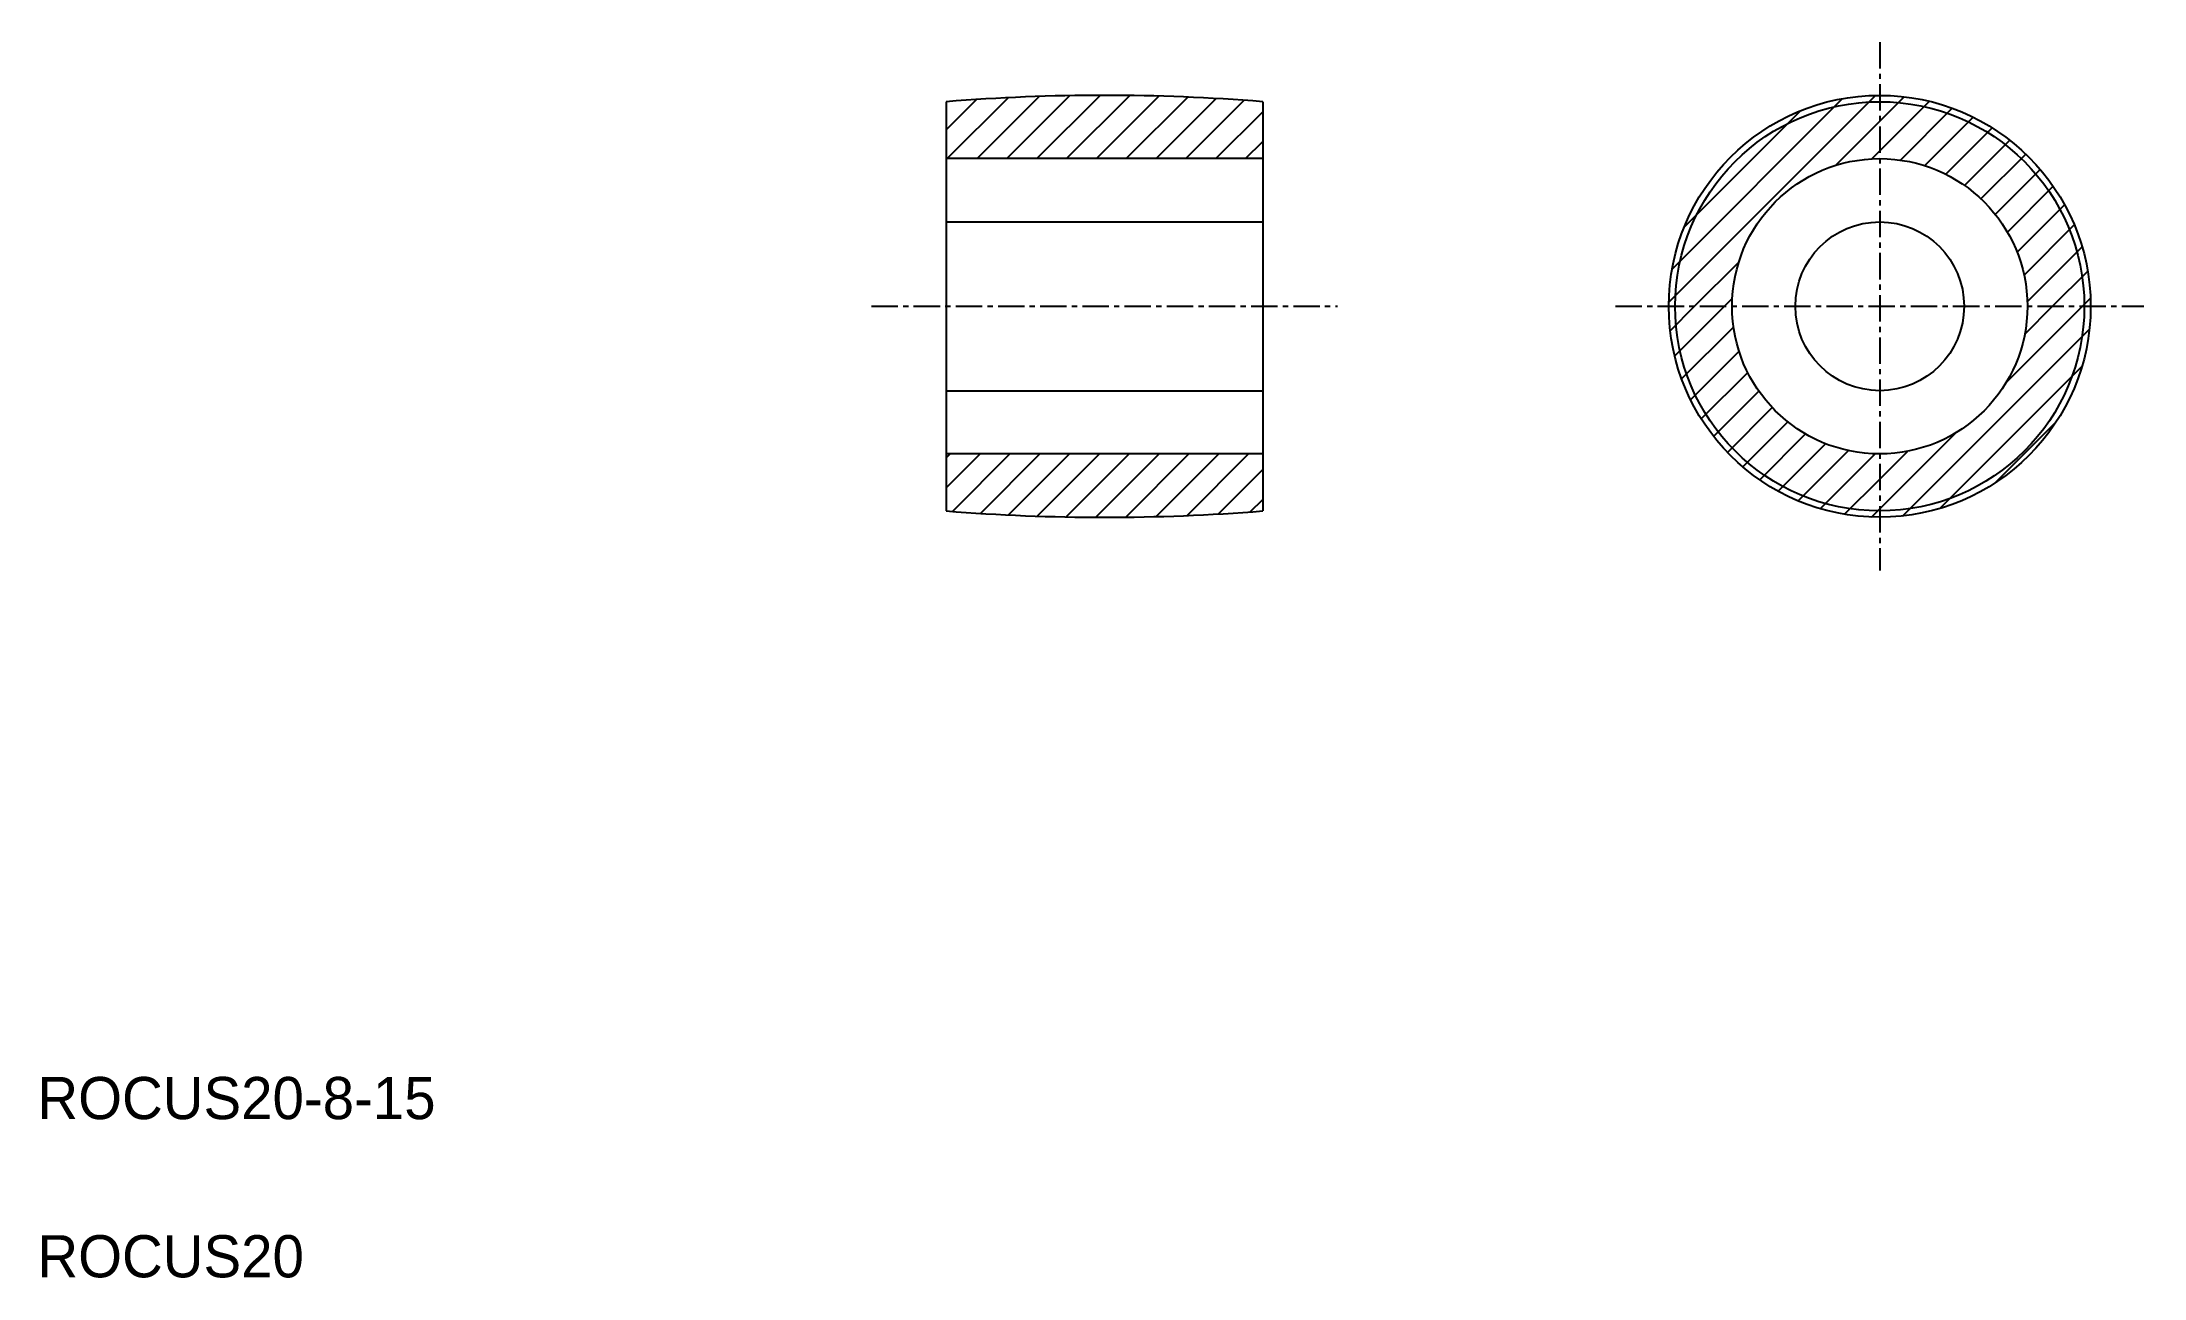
# Model space of a CAD drawing. Extents: x 5.2 to 104.9, y 5 to 63.6.
import ezdxf

# ---------------------------------------------------------------- set-up
doc = ezdxf.new("R2010")
doc.units = 0
doc.linetypes.add('CENTER', pattern=[2, 1.25, -0.25, 0.25, -0.25])
doc.layers.get('0').update_dxf_attribs({"linetype": 'CONTINUOUS'})
doc.layers.add('CENTER', color=1, linetype='CENTER')

# ---------------------------------------------------------------- blocks, each defined once
blk = doc.blocks.new('*X7')
at = {"color": 0, "linetype": 'CONTINUOUS'}
for p, q in [((48.087, 59.4), (49.522, 60.836)), ((48.133, 58.032), (51.022, 60.921)), ((49.547, 58.032), (52.496, 60.981)), ((50.961, 58.032), (53.947, 61.018)), ((52.375, 58.032), (55.375, 61.032)), ((53.789, 58.032), (56.782, 61.024)), ((55.204, 58.032), (58.168, 60.997)), ((56.618, 58.032), (59.535, 60.949)), ((58.032, 58.032), (60.883, 60.883)), ((59.446, 58.032), (62.212, 60.798)), ((82.338, 51.226), (92.143, 61.03)), ((82.493, 52.794), (90.574, 60.876)), ((92.336, 59.809), (93.492, 60.965)), ((60.86, 58.032), (63.087, 60.258)), ((83.066, 54.782), (88.587, 60.302)), ((90.237, 57.71), (92.336, 59.809)), ((92.336, 58.395), (94.692, 60.751)), ((93.318, 57.963), (95.777, 60.422)), ((94.469, 57.699), (96.767, 59.997)), ((62.275, 58.032), (63.087, 58.844)), ((95.473, 57.29), (97.673, 59.489)), ((96.359, 56.761), (98.503, 58.905)), ((91.963, 58.022), (92.336, 58.395)), ((97.138, 56.126), (99.26, 58.248)), ((97.815, 55.389), (99.946, 57.52)), ((98.389, 54.548), (100.561, 56.72)), ((98.85, 53.595), (101.101, 55.846)), ((99.179, 52.51), (101.561, 54.892)), ((99.333, 51.25), (101.932, 53.848)), ((83.559, 51.032), (85.659, 53.132)), ((100.53, 51.032), (102.196, 52.699)), ((82.403, 49.876), (83.559, 51.032)), ((82.618, 48.677), (84.973, 51.032)), ((84.973, 51.032), (85.346, 51.405)), ((98.334, 47.422), (101.944, 51.032)), ((99.211, 49.714), (100.53, 51.032)), ((101.944, 51.032), (102.329, 51.417)), ((82.947, 47.592), (85.406, 50.05)), ((93.416, 41.091), (102.278, 49.952)), ((83.371, 46.602), (85.669, 48.9)), ((83.879, 45.696), (86.079, 47.895)), ((95.187, 41.447), (101.921, 48.181)), ((84.464, 44.866), (86.608, 47.01)), ((85.121, 44.109), (87.243, 46.231)), ((85.849, 43.422), (87.98, 45.553)), ((86.648, 42.807), (88.82, 44.979)), ((92.336, 41.425), (95.946, 45.035)), ((97.832, 42.677), (100.691, 45.537)), ((48.087, 42.43), (49.689, 44.032)), ((48.087, 43.844), (48.275, 44.032)), ((48.38, 41.309), (51.103, 44.032)), ((49.702, 41.217), (52.517, 44.032)), ((51.042, 41.142), (53.932, 44.032)), ((52.4, 41.086), (55.346, 44.032)), ((53.777, 41.049), (56.76, 44.032)), ((55.175, 41.033), (58.174, 44.032)), ((56.594, 41.037), (59.588, 44.032)), ((58.035, 41.064), (61.003, 44.032)), ((59.498, 41.114), (62.417, 44.032)), ((87.522, 42.267), (89.773, 44.518)), ((88.476, 41.807), (90.859, 44.19)), ((89.52, 41.437), (92.119, 44.035)), ((92.336, 42.839), (93.655, 44.157)), ((60.986, 41.187), (63.087, 43.288)), ((62.5, 41.287), (63.087, 41.874)), ((90.669, 41.172), (92.336, 42.839)), ((91.951, 41.039), (92.336, 41.425))]:
    blk.add_line(p, q, dxfattribs=at)

msp = doc.modelspace()

# ---------------------------------------------------------------- linework, layer by layer
at = {"color": 7, "linetype": 'CONTINUOUS'}
for p, q in [((48.086756, 60.732054), (48.086756, 41.332054)), ((63.086756, 60.732054), (63.086756, 41.332054)), ((63.086756, 58.032054), (48.086756, 58.032054)), ((63.086756, 55.882054), (63.086756, 55.882154)), ((48.086756, 55.032054), (63.086756, 55.032054)), ((63.086756, 51.032054), (63.086856, 51.032054)), ((48.086756, 47.032054), (63.086756, 47.032054)), ((63.086756, 44.032054), (48.086756, 44.032054))]:
    msp.add_line(p, q, dxfattribs=at)
for centre, radius in [((92.336391, 51.032054), 10), ((92.336392, 51.032054), 9.7), ((92.336391, 51.032054), 7), ((92.336391, 51.032054), 4)]:
    msp.add_circle(centre, radius, dxfattribs=at)
for centre, start, end in [((55.586756, -32.867946), 85.41878, 94.58122), ((55.586756, 134.932054), 265.41878, 274.58122)]:
    msp.add_arc(centre, 93.9, start, end, dxfattribs=at)
at = {"layer": 'CENTER', "color": 1, "linetype": 'CENTER'}
for p, q in [((92.336391, 63.559165), (92.336391, 38.504942)), ((44.538721, 51.032054), (66.634791, 51.032054)), ((79.80928, 51.032054), (104.863503, 51.032054))]:
    msp.add_line(p, q, dxfattribs=at)

# ---------------------------------------------------------------- block references
at = {"color": 3, "linetype": 'CONTINUOUS'}
msp.add_blockref('*X7', (0, 0), dxfattribs=at)

# ---------------------------------------------------------------- texts
at = {"color": 7, "linetype": 'CONTINUOUS'}
for s, p in [('ROCUS20-8-15', (5, 12.5)), ('ROCUS20', (5, 5))]:
    msp.add_text(s, height=2, dxfattribs=at).set_placement(p)

doc.saveas('drawing.dxf')
